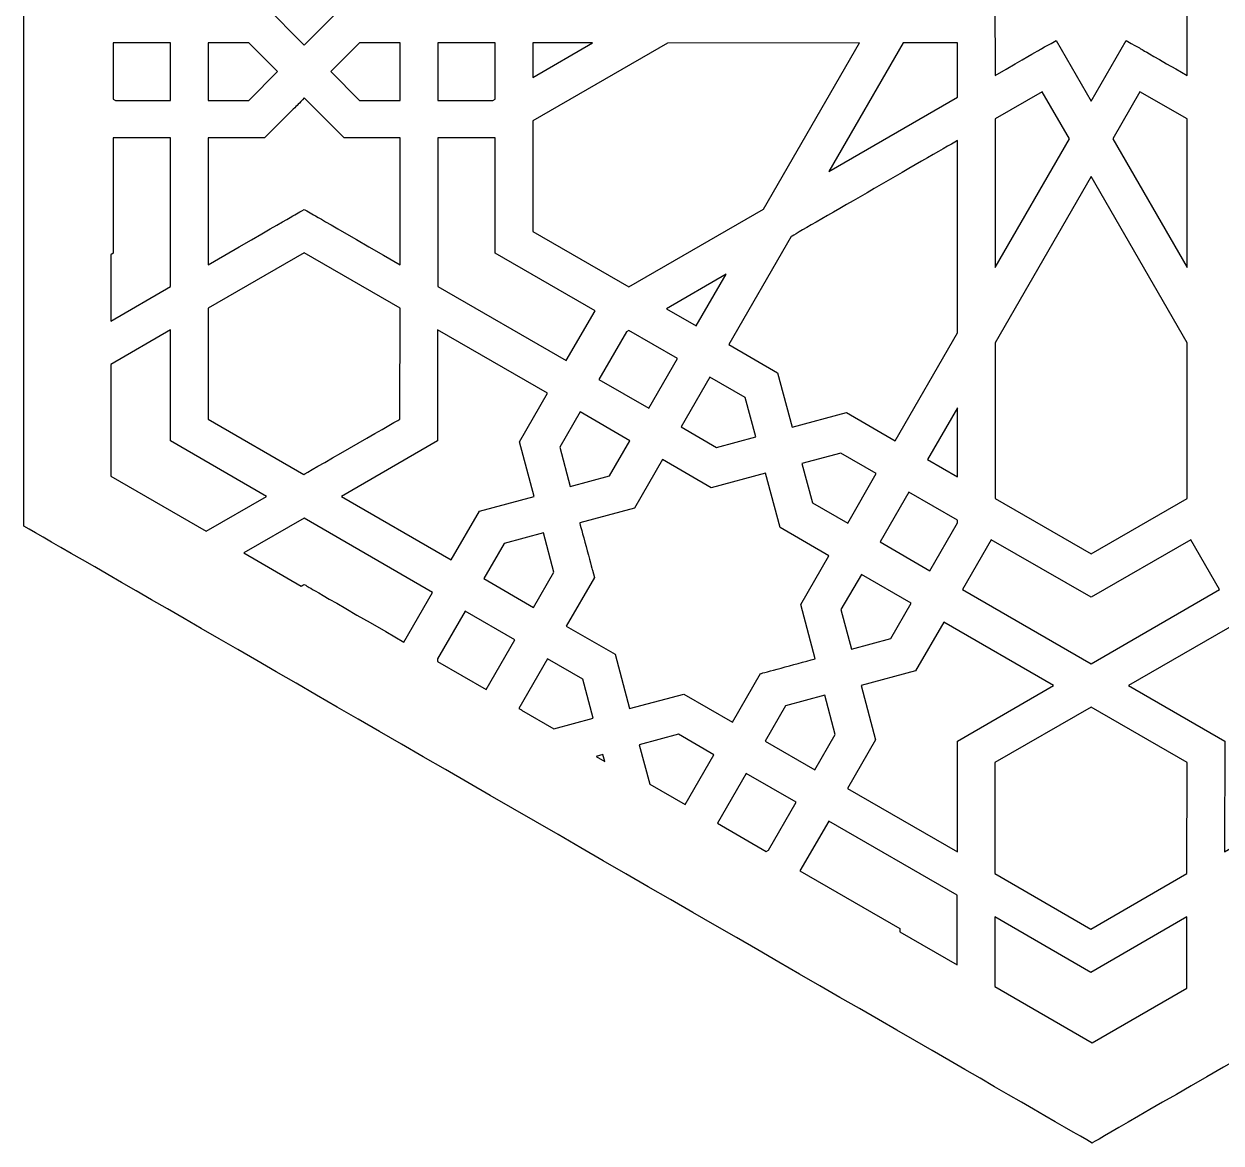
# Model space of a CAD drawing. Header units: millimetres. Extents: x -43.2 to 43.4, y -49.9 to 50.1.
# Drawn here: x -43.22 to 5.31, y -49.92 to -4.57 of the extents above; entities that cross this region are included whole.
import ezdxf

# ---------------------------------------------------------------- set-up
doc = ezdxf.new("R2010")
doc.units = ezdxf.units.MM
doc.header["$MEASUREMENT"] = 0
doc.layers.add('layer 1', color=7, linetype='Continuous')

msp = doc.modelspace()

# ---------------------------------------------------------------- linework, layer by layer
at = {"layer": 'layer 1', "color": 250}
for points, knots in [([(0.0861, 50.0818), (-0.0815, 49.9851), (-42.965, 25.2261), (-43.2153, 25.0818), (-43.2153, 25.0818), (-43.2153, 19.213), (-43.2153, -19.109), (-43.2153, -24.9181), (-43.2153, -24.9181), (-39.124, -27.2803), (-4.0065, -47.5551), (0.0861, -49.9181), (0.0861, -49.9181), (0.1485, -49.8821), (43.3246, -24.9545), (43.3871, -24.9181), (43.3871, -24.9181), (43.3871, -19.8272), (43.3871, 19.9909), (43.3871, 25.0818), (43.3871, 25.0818), (43.3151, 25.1234), (0.3944, 49.9036), (0.0861, 50.0818)], [0, 0, 0, 0, 0.1428571, 0.1428571, 0.1428571, 0.1428571, 0.2857143, 0.2857143, 0.2857143, 0.2857143, 0.4285714, 0.4285714, 0.4285714, 0.4285714, 0.5714286, 0.5714286, 0.5714286, 0.5714286, 0.7142857, 0.7142857, 0.7142857, 0.7142857, 1, 1, 1, 1]), ([(3.9387, -3.8082), (3.931, -4.777), (3.9327, -4.197), (3.9327, -6.6551), (3.9327, -6.6551), (1.2358, -5.1079), (2.7195, -5.9471), (1.4633, -5.2405), (1.4633, -5.2405), (1.4633, -5.2405), (0.043, -7.6983), (0.043, -7.6983), (0.043, -7.6983), (0.043, -7.6983), (-1.3776, -5.2405), (-1.3776, -5.2405), (-1.3776, -5.2405), (-2.6148, -5.9365), (-1.2037, -5.1389), (-3.8471, -6.6551), (-3.8471, -6.6551), (-3.8471, -5.3601), (-3.8531, -5.3664), (-3.8531, -3.8082), (-3.8531, -3.8082), (-3.8531, -3.8082), (-6.694, -3.8082), (-6.694, -3.8082), (-6.694, -3.8082), (-6.694, -3.8082), (-5.2793, -1.3444), (-5.2793, -1.3444), (-5.2793, -1.3444), (-6.6418, -0.5521), (-7.7371, 0.0819), (-7.7371, 0.0819), (-7.7371, 0.0819), (-7.7371, 0.0819), (-5.2793, 1.5141), (-5.2793, 1.5141), (-5.2793, 1.5141), (-5.2793, 1.5141), (-6.694, 3.9716), (-6.694, 3.9716), (-6.694, 3.9716), (-6.694, 3.9716), (-3.8531, 3.9776), (-3.8531, 3.9776), (-3.8531, 3.9776), (-3.8531, 5.776), (-3.8471, 4.5388), (-3.8471, 6.8245), (-3.8471, 6.8245), (-1.8856, 5.685), (-1.9671, 5.7355), (-1.3776, 5.4039), (-1.3776, 5.4039), (-1.3776, 5.4039), (0.043, 7.8617), (0.043, 7.8617), (0.043, 7.8617), (0.043, 7.8617), (1.4633, 5.4039), (1.4633, 5.4039), (1.4633, 5.4039), (1.6852, 5.5287), (3.7811, 6.7275), (3.9327, 6.8245), (3.9327, 6.8245), (3.9327, 4.3198), (3.9313, 4.9276), (3.9387, 3.9776), (3.9387, 3.9776), (3.9387, 3.9776), (6.7797, 3.9716), (6.7797, 3.9716), (6.7797, 3.9716), (6.7797, 3.9716), (5.359, 1.5141), (5.359, 1.5141), (5.359, 1.5141), (6.2403, 0.998), (7.8225, 0.0819), (7.8225, 0.0819), (7.8225, 0.0819), (7.6359, -0.025), (5.9542, -0.9962), (5.359, -1.3444), (5.359, -1.3444), (5.359, -1.3444), (6.7797, -3.8082), (6.7797, -3.8082), (6.7797, -3.8082), (6.7797, -3.8082), (3.9387, -3.8082), (3.9387, -3.8082)], [0, 0, 0, 0, 0.04, 0.04, 0.04, 0.04, 0.08, 0.08, 0.08, 0.08, 0.12, 0.12, 0.12, 0.12, 0.16, 0.16, 0.16, 0.16, 0.2, 0.2, 0.2, 0.2, 0.24, 0.24, 0.24, 0.24, 0.28, 0.28, 0.28, 0.28, 0.32, 0.32, 0.32, 0.32, 0.36, 0.36, 0.36, 0.36, 0.4, 0.4, 0.4, 0.4, 0.44, 0.44, 0.44, 0.44, 0.48, 0.48, 0.48, 0.48, 0.52, 0.52, 0.52, 0.52, 0.56, 0.56, 0.56, 0.56, 0.6, 0.6, 0.6, 0.6, 0.64, 0.64, 0.64, 0.64, 0.68, 0.68, 0.68, 0.68, 0.72, 0.72, 0.72, 0.72, 0.76, 0.76, 0.76, 0.76, 0.8, 0.8, 0.8, 0.8, 0.84, 0.84, 0.84, 0.84, 0.88, 0.88, 0.88, 0.88, 0.92, 0.92, 0.92, 0.92, 1, 1, 1, 1]), ([(-35.7512, 1.6969), (-35.7512, 1.6969), (-35.7512, 3.9776), (-35.7512, 3.9776), (-35.7512, 3.9776), (-35.7512, 3.9776), (-33.47, 3.9776), (-33.47, 3.9776), (-33.47, 3.9776), (-31.9139, 5.5256), (-32.5341, 4.9079), (-31.855, 5.5866), (-31.855, 5.5866), (-31.855, 5.5866), (-30.2402, 3.9776), (-30.2402, 3.9776), (-30.2402, 3.9776), (-30.2402, 3.9776), (-27.9593, 3.9776), (-27.9593, 3.9776), (-27.9593, 3.9776), (-27.9593, 3.9776), (-27.9593, 1.6969), (-27.9593, 1.6969), (-27.9593, 1.6969), (-27.9593, 1.6969), (-26.3502, 0.0819), (-26.3502, 0.0819), (-26.3502, 0.0819), (-26.3502, 0.0819), (-27.9593, -1.5275), (-27.9593, -1.5275), (-27.9593, -1.5275), (-27.9593, -1.5275), (-27.9593, -3.8082), (-27.9593, -3.8082), (-27.9593, -3.8082), (-27.9593, -3.8082), (-30.2402, -3.8082), (-30.2402, -3.8082), (-30.2402, -3.8082), (-30.2402, -3.8082), (-31.855, -5.4232), (-31.855, -5.4232), (-31.855, -5.4232), (-31.855, -5.4232), (-33.47, -3.8082), (-33.47, -3.8082), (-33.47, -3.8082), (-33.47, -3.8082), (-35.7512, -3.8082), (-35.7512, -3.8082), (-35.7512, -3.8082), (-35.7512, -3.8082), (-35.7512, -1.5275), (-35.7512, -1.5275), (-35.7512, -1.5275), (-35.7512, -1.5275), (-37.36, 0.0819), (-37.36, 0.0819), (-37.36, 0.0819), (-37.36, 0.0819), (-35.7512, 1.6969), (-35.7512, 1.6969)], [0, 0, 0, 0, 0.0588235, 0.0588235, 0.0588235, 0.0588235, 0.1176471, 0.1176471, 0.1176471, 0.1176471, 0.1764706, 0.1764706, 0.1764706, 0.1764706, 0.2352941, 0.2352941, 0.2352941, 0.2352941, 0.2941176, 0.2941176, 0.2941176, 0.2941176, 0.3529412, 0.3529412, 0.3529412, 0.3529412, 0.4117647, 0.4117647, 0.4117647, 0.4117647, 0.4705882, 0.4705882, 0.4705882, 0.4705882, 0.5294118, 0.5294118, 0.5294118, 0.5294118, 0.5882353, 0.5882353, 0.5882353, 0.5882353, 0.6470588, 0.6470588, 0.6470588, 0.6470588, 0.7058824, 0.7058824, 0.7058824, 0.7058824, 0.7647059, 0.7647059, 0.7647059, 0.7647059, 0.8235294, 0.8235294, 0.8235294, 0.8235294, 0.8823529, 0.8823529, 0.8823529, 0.8823529, 1, 1, 1, 1]), ([(-39.5998, -5.3347), (-39.5998, -5.3347), (-37.2714, -5.3347), (-37.2714, -5.3347), (-37.2714, -5.3347), (-37.2714, -5.3347), (-37.2714, -7.6687), (-37.2714, -7.6687), (-37.2714, -7.6687), (-37.2714, -7.6687), (-39.5053, -7.6687), (-39.5053, -7.6687), (-39.5053, -7.6687), (-39.5053, -7.6687), (-39.5998, -7.6098), (-39.5998, -7.6098), (-39.5998, -7.6098), (-39.5998, -7.6098), (-39.5998, -5.3347), (-39.5998, -5.3347)], [0, 0, 0, 0, 0.1666667, 0.1666667, 0.1666667, 0.1666667, 0.3333333, 0.3333333, 0.3333333, 0.3333333, 0.5, 0.5, 0.5, 0.5, 0.6666667, 0.6666667, 0.6666667, 0.6666667, 1, 1, 1, 1]), ([(-35.7512, -7.6687), (-35.7512, -7.6687), (-35.7512, -5.3347), (-35.7512, -5.3347), (-35.7512, -5.3347), (-35.7512, -5.3347), (-34.1005, -5.3347), (-34.1005, -5.3347), (-34.1005, -5.3347), (-34.1005, -5.3347), (-32.9335, -6.5017), (-32.9335, -6.5017), (-32.9335, -6.5017), (-32.9335, -6.5017), (-34.1005, -7.6687), (-34.1005, -7.6687), (-34.1005, -7.6687), (-34.1005, -7.6687), (-35.7512, -7.6687), (-35.7512, -7.6687)], [0, 0, 0, 0, 0.1666667, 0.1666667, 0.1666667, 0.1666667, 0.3333333, 0.3333333, 0.3333333, 0.3333333, 0.5, 0.5, 0.5, 0.5, 0.6666667, 0.6666667, 0.6666667, 0.6666667, 1, 1, 1, 1]), ([(-29.6094, -7.6687), (-29.6094, -7.6687), (-30.7762, -6.5017), (-30.7762, -6.5017), (-30.7762, -6.5017), (-30.7762, -6.5017), (-29.6094, -5.3347), (-29.6094, -5.3347), (-29.6094, -5.3347), (-29.6094, -5.3347), (-27.9593, -5.3347), (-27.9593, -5.3347), (-27.9593, -5.3347), (-27.9593, -5.3347), (-27.9593, -7.6687), (-27.9593, -7.6687), (-27.9593, -7.6687), (-27.9593, -7.6687), (-29.6094, -7.6687), (-29.6094, -7.6687)], [0, 0, 0, 0, 0.1666667, 0.1666667, 0.1666667, 0.1666667, 0.3333333, 0.3333333, 0.3333333, 0.3333333, 0.5, 0.5, 0.5, 0.5, 0.6666667, 0.6666667, 0.6666667, 0.6666667, 1, 1, 1, 1]), ([(-24.1104, -5.3347), (-24.1104, -5.3347), (-24.1104, -7.6098), (-24.1104, -7.6098), (-24.1104, -7.6098), (-24.1104, -7.6098), (-24.2046, -7.6687), (-24.2046, -7.6687), (-24.2046, -7.6687), (-24.2046, -7.6687), (-26.4385, -7.6687), (-26.4385, -7.6687), (-26.4385, -7.6687), (-26.4385, -7.6687), (-26.4385, -5.3347), (-26.4385, -5.3347), (-26.4385, -5.3347), (-26.4385, -5.3347), (-24.1104, -5.3347), (-24.1104, -5.3347)], [0, 0, 0, 0, 0.1666667, 0.1666667, 0.1666667, 0.1666667, 0.3333333, 0.3333333, 0.3333333, 0.3333333, 0.5, 0.5, 0.5, 0.5, 0.6666667, 0.6666667, 0.6666667, 0.6666667, 1, 1, 1, 1]), ([(-22.5837, -8.4882), (-22.5837, -8.4882), (-17.1263, -5.3407), (-17.1263, -5.3407), (-17.1263, -5.3407), (-17.1263, -5.3407), (-9.3404, -5.3347), (-9.3404, -5.3347), (-9.3404, -5.3347), (-9.3404, -5.3347), (-13.2304, -12.0713), (-13.2304, -12.0713), (-13.2304, -12.0713), (-13.2304, -12.0713), (-18.6936, -15.2248), (-18.6936, -15.2248), (-18.6936, -15.2248), (-18.6936, -15.2248), (-22.5837, -12.979), (-22.5837, -12.979), (-22.5837, -12.979), (-22.5837, -12.979), (-22.5837, -8.4882), (-22.5837, -8.4882)], [0, 0, 0, 0, 0.1428571, 0.1428571, 0.1428571, 0.1428571, 0.2857143, 0.2857143, 0.2857143, 0.2857143, 0.4285714, 0.4285714, 0.4285714, 0.4285714, 0.5714286, 0.5714286, 0.5714286, 0.5714286, 0.7142857, 0.7142857, 0.7142857, 0.7142857, 1, 1, 1, 1]), ([(-20.1672, -5.3347), (-20.1672, -5.3347), (-22.5837, -6.7317), (-22.5837, -6.7317), (-22.5837, -6.7317), (-22.5837, -6.7317), (-22.5837, -5.3347), (-22.5837, -5.3347), (-22.5837, -5.3347), (-22.5837, -5.3347), (-20.1672, -5.3347), (-20.1672, -5.3347)], [0, 0, 0, 0, 0.25, 0.25, 0.25, 0.25, 0.5, 0.5, 0.5, 0.5, 1, 1, 1, 1]), ([(-7.578, -5.3287), (-7.578, -5.3287), (-5.3739, -5.3287), (-5.3739, -5.3287), (-5.3739, -5.3287), (-5.3739, -5.3287), (-5.3739, -7.5392), (-5.3739, -7.5392), (-5.3739, -7.5392), (-5.3739, -7.5392), (-10.5896, -10.5509), (-10.5896, -10.5509), (-10.5896, -10.5509), (-10.5896, -10.5509), (-7.578, -5.3287), (-7.578, -5.3287)], [0, 0, 0, 0, 0.2, 0.2, 0.2, 0.2, 0.4, 0.4, 0.4, 0.4, 0.6, 0.6, 0.6, 0.6, 1, 1, 1, 1]), ([(-33.47, -9.1895), (-32.0394, -7.7664), (-32.3142, -8.0444), (-31.8491, -7.5685), (-31.8491, -7.5685), (-31.8491, -7.5685), (-30.2402, -9.1895), (-30.2402, -9.1895), (-30.2402, -9.1895), (-30.2402, -9.1895), (-27.9593, -9.1895), (-27.9593, -9.1895), (-27.9593, -9.1895), (-27.9593, -9.1895), (-27.9593, -14.3288), (-27.9593, -14.3288), (-27.9593, -14.3288), (-31.8962, -12.0579), (-31.2598, -12.4255), (-31.8491, -12.0833), (-31.8491, -12.0833), (-32.4463, -12.4209), (-31.8451, -12.0759), (-35.7512, -14.3288), (-35.7512, -14.3288), (-35.7512, -14.3288), (-35.7512, -9.1895), (-35.7512, -9.1895), (-35.7512, -9.1895), (-35.7512, -9.1895), (-33.47, -9.1895), (-33.47, -9.1895)], [0, 0, 0, 0, 0.1111111, 0.1111111, 0.1111111, 0.1111111, 0.2222222, 0.2222222, 0.2222222, 0.2222222, 0.3333333, 0.3333333, 0.3333333, 0.3333333, 0.4444444, 0.4444444, 0.4444444, 0.4444444, 0.5555556, 0.5555556, 0.5555556, 0.5555556, 0.6666667, 0.6666667, 0.6666667, 0.6666667, 0.7777778, 0.7777778, 0.7777778, 0.7777778, 1, 1, 1, 1]), ([(-3.8471, -14.441), (-3.8471, -14.441), (-3.8471, -8.4113), (-3.8471, -8.4113), (-3.8471, -8.4113), (-3.8471, -8.4113), (-1.9375, -7.3152), (-1.9375, -7.3152), (-1.9375, -7.3152), (-1.9375, -7.3152), (-0.835, -9.2248), (-0.835, -9.2248), (-0.835, -9.2248), (-0.835, -9.2248), (-3.8471, -14.441), (-3.8471, -14.441)], [0, 0, 0, 0, 0.2, 0.2, 0.2, 0.2, 0.4, 0.4, 0.4, 0.4, 0.6, 0.6, 0.6, 0.6, 1, 1, 1, 1]), ([(0.9211, -9.2248), (0.9211, -9.2248), (2.0235, -7.3152), (2.0235, -7.3152), (2.0235, -7.3152), (2.0235, -7.3152), (3.9327, -8.4173), (3.9327, -8.4173), (3.9327, -8.4173), (3.9327, -8.4173), (3.9327, -14.441), (3.9327, -14.441), (3.9327, -14.441), (3.9327, -14.441), (0.9211, -9.2248), (0.9211, -9.2248)], [0, 0, 0, 0, 0.2, 0.2, 0.2, 0.2, 0.4, 0.4, 0.4, 0.4, 0.6, 0.6, 0.6, 0.6, 1, 1, 1, 1]), ([(-39.5998, -13.8635), (-39.5998, -13.8635), (-39.5998, -9.1895), (-39.5998, -9.1895), (-39.5998, -9.1895), (-39.5998, -9.1895), (-37.2714, -9.1895), (-37.2714, -9.1895), (-37.2714, -9.1895), (-37.2714, -9.1895), (-37.2714, -15.2072), (-37.2714, -15.2072), (-37.2714, -15.2072), (-37.2714, -15.2072), (-39.6988, -16.6074), (-39.6988, -16.6074), (-39.6988, -16.6074), (-39.6988, -16.6074), (-39.6988, -13.9206), (-39.6988, -13.9206), (-39.6988, -13.9206), (-39.6988, -13.9206), (-39.5998, -13.8635), (-39.5998, -13.8635)], [0, 0, 0, 0, 0.1428571, 0.1428571, 0.1428571, 0.1428571, 0.2857143, 0.2857143, 0.2857143, 0.2857143, 0.4285714, 0.4285714, 0.4285714, 0.4285714, 0.5714286, 0.5714286, 0.5714286, 0.5714286, 0.7142857, 0.7142857, 0.7142857, 0.7142857, 1, 1, 1, 1]), ([(-24.1104, -9.1895), (-24.1104, -9.1895), (-24.1104, -13.8635), (-24.1104, -13.8635), (-24.1104, -13.8635), (-24.1104, -13.8635), (-20.0615, -16.1975), (-20.0615, -16.1975), (-20.0615, -16.1975), (-20.0615, -16.1975), (-21.2283, -18.2132), (-21.2283, -18.2132), (-21.2283, -18.2132), (-21.2283, -18.2132), (-26.4385, -15.2072), (-26.4385, -15.2072), (-26.4385, -15.2072), (-26.4385, -15.2072), (-26.4385, -9.1895), (-26.4385, -9.1895), (-26.4385, -9.1895), (-26.4385, -9.1895), (-24.1104, -9.1895), (-24.1104, -9.1895)], [0, 0, 0, 0, 0.1428571, 0.1428571, 0.1428571, 0.1428571, 0.2857143, 0.2857143, 0.2857143, 0.2857143, 0.4285714, 0.4285714, 0.4285714, 0.4285714, 0.5714286, 0.5714286, 0.5714286, 0.5714286, 0.7142857, 0.7142857, 0.7142857, 0.7142857, 1, 1, 1, 1]), ([(-7.9022, -21.4605), (-7.9022, -21.4605), (-9.8766, -20.3172), (-9.8766, -20.3172), (-9.8766, -20.3172), (-9.8766, -20.3172), (-12.0748, -20.9066), (-12.0748, -20.9066), (-12.0748, -20.9066), (-12.0748, -20.9066), (-12.6704, -18.7081), (-12.6704, -18.7081), (-12.6704, -18.7081), (-12.6704, -18.7081), (-14.645, -17.5647), (-14.645, -17.5647), (-14.645, -17.5647), (-14.645, -17.5647), (-12.1163, -13.1854), (-12.1163, -13.1854), (-12.1163, -13.1854), (-11.8499, -13.0337), (-6.4114, -9.8929), (-5.3739, -9.2953), (-5.3739, -9.2953), (-5.3739, -14.8947), (-5.3739, -16.5686), (-5.3675, -17.0812), (-5.3675, -17.0812), (-5.3675, -17.0812), (-7.9022, -21.4605), (-7.9022, -21.4605)], [0, 0, 0, 0, 0.1111111, 0.1111111, 0.1111111, 0.1111111, 0.2222222, 0.2222222, 0.2222222, 0.2222222, 0.3333333, 0.3333333, 0.3333333, 0.3333333, 0.4444444, 0.4444444, 0.4444444, 0.4444444, 0.5555556, 0.5555556, 0.5555556, 0.5555556, 0.6666667, 0.6666667, 0.6666667, 0.6666667, 0.7777778, 0.7777778, 0.7777778, 0.7777778, 1, 1, 1, 1]), ([(0.043, -10.7512), (0.043, -10.7512), (3.9327, -17.4879), (3.9327, -17.4879), (3.9327, -17.4879), (3.9327, -17.4879), (3.9327, -23.8005), (3.9327, -23.8005), (3.9327, -23.8005), (3.9327, -23.8005), (0.043, -26.0459), (0.043, -26.0459), (0.043, -26.0459), (0.043, -26.0459), (-3.8471, -23.8005), (-3.8471, -23.8005), (-3.8471, -23.8005), (-3.8471, -23.8005), (-3.8471, -17.4879), (-3.8471, -17.4879), (-3.8471, -17.4879), (-3.8471, -17.4879), (0.043, -10.7512), (0.043, -10.7512)], [0, 0, 0, 0, 0.1428571, 0.1428571, 0.1428571, 0.1428571, 0.2857143, 0.2857143, 0.2857143, 0.2857143, 0.4285714, 0.4285714, 0.4285714, 0.4285714, 0.5714286, 0.5714286, 0.5714286, 0.5714286, 0.7142857, 0.7142857, 0.7142857, 0.7142857, 1, 1, 1, 1]), ([(-35.7512, -20.5825), (-35.7512, -20.5825), (-35.7449, -16.0853), (-35.7449, -16.0853), (-35.7449, -16.0853), (-35.7449, -16.0853), (-31.855, -13.8398), (-31.855, -13.8398), (-31.855, -13.8398), (-31.855, -13.8398), (-27.9651, -16.0853), (-27.9651, -16.0853), (-27.9651, -16.0853), (-27.9651, -16.0853), (-27.971, -20.5825), (-27.971, -20.5825), (-27.971, -20.5825), (-28.2377, -20.7366), (-31.8668, -22.822), (-31.8668, -22.822), (-31.8668, -22.822), (-31.8668, -22.822), (-35.7512, -20.5825), (-35.7512, -20.5825)], [0, 0, 0, 0, 0.1428571, 0.1428571, 0.1428571, 0.1428571, 0.2857143, 0.2857143, 0.2857143, 0.2857143, 0.4285714, 0.4285714, 0.4285714, 0.4285714, 0.5714286, 0.5714286, 0.5714286, 0.5714286, 0.7142857, 0.7142857, 0.7142857, 0.7142857, 1, 1, 1, 1]), ([(-17.1734, -16.1089), (-17.1734, -16.1089), (-14.7507, -14.7119), (-14.7507, -14.7119), (-14.7507, -14.7119), (-14.7507, -14.7119), (-15.9649, -16.8042), (-15.9649, -16.8042), (-15.9649, -16.8042), (-15.9649, -16.8042), (-17.1734, -16.1089), (-17.1734, -16.1089)], [0, 0, 0, 0, 0.25, 0.25, 0.25, 0.25, 0.5, 0.5, 0.5, 0.5, 1, 1, 1, 1]), ([(-39.6988, -18.3653), (-39.6988, -18.3653), (-37.2714, -16.9636), (-37.2714, -16.9636), (-37.2714, -16.9636), (-37.2714, -16.9636), (-37.2776, -21.4605), (-37.2776, -21.4605), (-37.2776, -21.4605), (-37.2776, -21.4605), (-33.3816, -23.7119), (-33.3816, -23.7119), (-33.3816, -23.7119), (-33.3816, -23.7119), (-35.8263, -25.1238), (-35.8263, -25.1238), (-35.8263, -25.1238), (-35.8263, -25.1238), (-39.6988, -22.8878), (-39.6988, -22.8878), (-39.6988, -22.8878), (-39.6988, -22.8878), (-39.6988, -18.3653), (-39.6988, -18.3653)], [0, 0, 0, 0, 0.1428571, 0.1428571, 0.1428571, 0.1428571, 0.2857143, 0.2857143, 0.2857143, 0.2857143, 0.4285714, 0.4285714, 0.4285714, 0.4285714, 0.5714286, 0.5714286, 0.5714286, 0.5714286, 0.7142857, 0.7142857, 0.7142857, 0.7142857, 1, 1, 1, 1]), ([(-26.4446, -21.4605), (-26.4446, -21.4605), (-26.4446, -16.9636), (-26.4446, -16.9636), (-26.4446, -16.9636), (-26.4446, -16.9636), (-21.9887, -19.5333), (-21.9887, -19.5333), (-21.9887, -19.5333), (-21.9887, -19.5333), (-23.1261, -21.5079), (-23.1261, -21.5079), (-23.1261, -21.5079), (-23.1261, -21.5079), (-22.5366, -23.7119), (-22.5366, -23.7119), (-22.5366, -23.7119), (-22.5366, -23.7119), (-24.7529, -24.3075), (-24.7529, -24.3075), (-24.7529, -24.3075), (-24.7529, -24.3075), (-25.8902, -26.2819), (-25.8902, -26.2819), (-25.8902, -26.2819), (-25.8902, -26.2819), (-30.3459, -23.7119), (-30.3459, -23.7119), (-30.3459, -23.7119), (-30.3459, -23.7119), (-26.4446, -21.4605), (-26.4446, -21.4605)], [0, 0, 0, 0, 0.1111111, 0.1111111, 0.1111111, 0.1111111, 0.2222222, 0.2222222, 0.2222222, 0.2222222, 0.3333333, 0.3333333, 0.3333333, 0.3333333, 0.4444444, 0.4444444, 0.4444444, 0.4444444, 0.5555556, 0.5555556, 0.5555556, 0.5555556, 0.6666667, 0.6666667, 0.6666667, 0.6666667, 0.7777778, 0.7777778, 0.7777778, 0.7777778, 1, 1, 1, 1]), ([(-19.9078, -18.9734), (-19.9078, -18.9734), (-18.7943, -17.0403), (-18.7943, -17.0403), (-18.7943, -17.0403), (-18.7943, -17.0403), (-18.6936, -16.9869), (-18.6936, -16.9869), (-18.6936, -16.9869), (-18.6936, -16.9869), (-16.7253, -18.1247), (-16.7253, -18.1247), (-16.7253, -18.1247), (-16.7253, -18.1247), (-17.8864, -20.1404), (-17.8864, -20.1404), (-17.8864, -20.1404), (-17.8864, -20.1404), (-19.9078, -18.9734), (-19.9078, -18.9734)], [0, 0, 0, 0, 0.1666667, 0.1666667, 0.1666667, 0.1666667, 0.3333333, 0.3333333, 0.3333333, 0.3333333, 0.5, 0.5, 0.5, 0.5, 0.6666667, 0.6666667, 0.6666667, 0.6666667, 1, 1, 1, 1]), ([(-15.4051, -18.8849), (-15.4051, -18.8849), (-13.9729, -19.7101), (-13.9729, -19.7101), (-13.9729, -19.7101), (-13.9729, -19.7101), (-13.5485, -21.3014), (-13.5485, -21.3014), (-13.5485, -21.3014), (-13.5485, -21.3014), (-15.14, -21.7259), (-15.14, -21.7259), (-15.14, -21.7259), (-15.14, -21.7259), (-16.5722, -20.9007), (-16.5722, -20.9007), (-16.5722, -20.9007), (-16.5722, -20.9007), (-15.4051, -18.8849), (-15.4051, -18.8849)], [0, 0, 0, 0, 0.1666667, 0.1666667, 0.1666667, 0.1666667, 0.3333333, 0.3333333, 0.3333333, 0.3333333, 0.5, 0.5, 0.5, 0.5, 0.6666667, 0.6666667, 0.6666667, 0.6666667, 1, 1, 1, 1]), ([(-20.6682, -20.2935), (-20.6682, -20.2935), (-18.6524, -21.4605), (-18.6524, -21.4605), (-18.6524, -21.4605), (-18.6524, -21.4605), (-19.4776, -22.8869), (-19.4776, -22.8869), (-19.4776, -22.8869), (-19.4776, -22.8869), (-21.0691, -23.3172), (-21.0691, -23.3172), (-21.0691, -23.3172), (-21.0691, -23.3172), (-21.4934, -21.7198), (-21.4934, -21.7198), (-21.4934, -21.7198), (-21.4934, -21.7198), (-20.6682, -20.2935), (-20.6682, -20.2935)], [0, 0, 0, 0, 0.1666667, 0.1666667, 0.1666667, 0.1666667, 0.3333333, 0.3333333, 0.3333333, 0.3333333, 0.5, 0.5, 0.5, 0.5, 0.6666667, 0.6666667, 0.6666667, 0.6666667, 1, 1, 1, 1]), ([(-6.5818, -22.2207), (-6.5818, -22.2207), (-5.3739, -20.1228), (-5.3739, -20.1228), (-5.3739, -20.1228), (-5.3739, -20.1228), (-5.3739, -22.9222), (-5.3739, -22.9222), (-5.3739, -22.9222), (-5.3739, -22.9222), (-6.5818, -22.2207), (-6.5818, -22.2207)], [0, 0, 0, 0, 0.25, 0.25, 0.25, 0.25, 0.5, 0.5, 0.5, 0.5, 1, 1, 1, 1]), ([(-21.2342, -28.9694), (-21.2342, -28.9694), (-20.0906, -26.9949), (-20.0906, -26.9949), (-20.0906, -26.9949), (-20.0906, -26.9949), (-20.1733, -26.7003), (-20.1733, -26.7003), (-20.1733, -26.7003), (-20.1733, -26.7003), (-20.6859, -24.7922), (-20.6862, -24.7907), (-20.6862, -24.7907), (-20.6862, -24.7907), (-18.47, -24.1953), (-18.47, -24.1953), (-18.47, -24.1953), (-18.47, -24.1953), (-17.3326, -22.2207), (-17.3326, -22.2207), (-17.3326, -22.2207), (-17.3326, -22.2207), (-15.358, -23.3641), (-15.358, -23.3641), (-15.358, -23.3641), (-15.358, -23.3641), (-13.1535, -22.775), (-13.1535, -22.775), (-13.1535, -22.775), (-13.1535, -22.775), (-12.5641, -24.9735), (-12.5641, -24.9735), (-12.5641, -24.9735), (-12.5641, -24.9735), (-10.5896, -26.1168), (-10.5896, -26.1168), (-10.5896, -26.1168), (-10.5896, -26.1168), (-11.7273, -28.0913), (-11.7273, -28.0913), (-11.7273, -28.0913), (-11.7273, -28.0913), (-11.1379, -30.2955), (-11.1379, -30.2955), (-11.1379, -30.2955), (-12.0027, -30.5322), (-13.224, -30.8592), (-13.3543, -30.8966), (-13.3543, -30.8966), (-13.3543, -30.8966), (-14.4857, -32.8655), (-14.4857, -32.8655), (-14.4857, -32.8655), (-14.4857, -32.8655), (-16.4661, -31.7217), (-16.4661, -31.7217), (-16.4661, -31.7217), (-16.4661, -31.7217), (-18.6644, -32.3113), (-18.6644, -32.3113), (-18.6644, -32.3113), (-18.6644, -32.3113), (-19.2537, -30.1128), (-19.2537, -30.1128), (-19.2537, -30.1128), (-19.2537, -30.1128), (-21.2342, -28.9694), (-21.2342, -28.9694)], [0, 0, 0, 0, 0.0555556, 0.0555556, 0.0555556, 0.0555556, 0.1111111, 0.1111111, 0.1111111, 0.1111111, 0.1666667, 0.1666667, 0.1666667, 0.1666667, 0.2222222, 0.2222222, 0.2222222, 0.2222222, 0.2777778, 0.2777778, 0.2777778, 0.2777778, 0.3333333, 0.3333333, 0.3333333, 0.3333333, 0.3888889, 0.3888889, 0.3888889, 0.3888889, 0.4444444, 0.4444444, 0.4444444, 0.4444444, 0.5, 0.5, 0.5, 0.5, 0.5555556, 0.5555556, 0.5555556, 0.5555556, 0.6111111, 0.6111111, 0.6111111, 0.6111111, 0.6666667, 0.6666667, 0.6666667, 0.6666667, 0.7222222, 0.7222222, 0.7222222, 0.7222222, 0.7777778, 0.7777778, 0.7777778, 0.7777778, 0.8333333, 0.8333333, 0.8333333, 0.8333333, 0.8888889, 0.8888889, 0.8888889, 0.8888889, 1, 1, 1, 1]), ([(-11.2558, -23.9712), (-11.2558, -23.9712), (-11.6801, -22.3799), (-11.6801, -22.3799), (-11.6801, -22.3799), (-11.6801, -22.3799), (-10.0946, -21.9559), (-10.0946, -21.9559), (-10.0946, -21.9559), (-10.0946, -21.9559), (-8.6627, -22.781), (-8.6627, -22.781), (-8.6627, -22.781), (-8.6627, -22.781), (-9.8235, -24.7964), (-9.8235, -24.7964), (-9.8235, -24.7964), (-9.8235, -24.7964), (-11.2558, -23.9712), (-11.2558, -23.9712)], [0, 0, 0, 0, 0.1666667, 0.1666667, 0.1666667, 0.1666667, 0.3333333, 0.3333333, 0.3333333, 0.3333333, 0.5, 0.5, 0.5, 0.5, 0.6666667, 0.6666667, 0.6666667, 0.6666667, 1, 1, 1, 1]), ([(-5.3739, -24.6786), (-5.3739, -24.6786), (-5.3739, -24.7907), (-5.3739, -24.7907), (-5.3739, -24.7907), (-5.3739, -24.7907), (-6.4873, -26.724), (-6.4873, -26.724), (-6.4873, -26.724), (-6.4873, -26.724), (-8.5093, -25.5569), (-8.5093, -25.5569), (-8.5093, -25.5569), (-8.5093, -25.5569), (-7.342, -23.5412), (-7.342, -23.5412), (-7.342, -23.5412), (-7.342, -23.5412), (-5.3739, -24.6786), (-5.3739, -24.6786)], [0, 0, 0, 0, 0.1666667, 0.1666667, 0.1666667, 0.1666667, 0.3333333, 0.3333333, 0.3333333, 0.3333333, 0.5, 0.5, 0.5, 0.5, 0.6666667, 0.6666667, 0.6666667, 0.6666667, 1, 1, 1, 1]), ([(-34.3024, -26.0033), (-34.3024, -26.0033), (-31.855, -24.5904), (-31.855, -24.5904), (-31.855, -24.5904), (-31.855, -24.5904), (-26.6506, -27.6021), (-26.6506, -27.6021), (-26.6506, -27.6021), (-26.6506, -27.6021), (-27.8178, -29.6178), (-27.8178, -29.6178), (-27.8178, -29.6178), (-32.0223, -27.1883), (-31.462, -27.5156), (-31.855, -27.2778), (-31.855, -27.2778), (-31.855, -27.2778), (-31.8796, -27.2919), (-31.9755, -27.347), (-31.9755, -27.347), (-31.9755, -27.347), (-34.3024, -26.0033), (-34.3024, -26.0033)], [0, 0, 0, 0, 0.1428571, 0.1428571, 0.1428571, 0.1428571, 0.2857143, 0.2857143, 0.2857143, 0.2857143, 0.4285714, 0.4285714, 0.4285714, 0.4285714, 0.5714286, 0.5714286, 0.5714286, 0.5714286, 0.7142857, 0.7142857, 0.7142857, 0.7142857, 1, 1, 1, 1]), ([(-21.7293, -26.7826), (-21.7293, -26.7826), (-22.5545, -28.2091), (-22.5545, -28.2091), (-22.5545, -28.2091), (-22.5545, -28.2091), (-24.5702, -27.0422), (-24.5702, -27.0422), (-24.5702, -27.0422), (-24.5702, -27.0422), (-23.745, -25.6159), (-23.745, -25.6159), (-23.745, -25.6159), (-23.745, -25.6159), (-22.1535, -25.1856), (-22.1535, -25.1856), (-22.1535, -25.1856), (-22.1535, -25.1856), (-21.7293, -26.7826), (-21.7293, -26.7826)], [0, 0, 0, 0, 0.1666667, 0.1666667, 0.1666667, 0.1666667, 0.3333333, 0.3333333, 0.3333333, 0.3333333, 0.5, 0.5, 0.5, 0.5, 0.6666667, 0.6666667, 0.6666667, 0.6666667, 1, 1, 1, 1]), ([(0.043, -27.8025), (0.043, -27.8025), (4.0862, -25.4685), (4.0862, -25.4685), (4.0862, -25.4685), (4.0862, -25.4685), (5.2532, -27.4841), (5.2532, -27.4841), (5.2532, -27.4841), (5.2532, -27.4841), (0.043, -30.4958), (0.043, -30.4958), (0.043, -30.4958), (0.043, -30.4958), (-5.1675, -27.4841), (-5.1675, -27.4841), (-5.1675, -27.4841), (-5.1675, -27.4841), (-4.0062, -25.4685), (-4.0062, -25.4685), (-4.0062, -25.4685), (-4.0062, -25.4685), (0.043, -27.8025), (0.043, -27.8025)], [0, 0, 0, 0, 0.1428571, 0.1428571, 0.1428571, 0.1428571, 0.2857143, 0.2857143, 0.2857143, 0.2857143, 0.4285714, 0.4285714, 0.4285714, 0.4285714, 0.5714286, 0.5714286, 0.5714286, 0.5714286, 0.7142857, 0.7142857, 0.7142857, 0.7142857, 1, 1, 1, 1]), ([(-9.2694, -26.8771), (-9.2694, -26.8771), (-7.2478, -28.044), (-7.2478, -28.044), (-7.2478, -28.044), (-7.2478, -28.044), (-8.0731, -29.4703), (-8.0731, -29.4703), (-8.0731, -29.4703), (-8.0731, -29.4703), (-9.6643, -29.9007), (-9.6643, -29.9007), (-9.6643, -29.9007), (-9.6643, -29.9007), (-10.0946, -28.3034), (-10.0946, -28.3034), (-10.0946, -28.3034), (-10.0946, -28.3034), (-9.2694, -26.8771), (-9.2694, -26.8771)], [0, 0, 0, 0, 0.1666667, 0.1666667, 0.1666667, 0.1666667, 0.3333333, 0.3333333, 0.3333333, 0.3333333, 0.5, 0.5, 0.5, 0.5, 0.6666667, 0.6666667, 0.6666667, 0.6666667, 1, 1, 1, 1]), ([(-26.4502, -30.2955), (-26.4502, -30.2955), (-25.3304, -28.3622), (-25.3304, -28.3622), (-25.3304, -28.3622), (-25.3304, -28.3622), (-23.3148, -29.5293), (-23.3148, -29.5293), (-23.3148, -29.5293), (-23.3148, -29.5293), (-24.4756, -31.5451), (-24.4756, -31.5451), (-24.4756, -31.5451), (-24.4756, -31.5451), (-26.4502, -30.4076), (-26.4502, -30.4076), (-26.4502, -30.4076), (-26.4502, -30.4076), (-26.4502, -30.2955), (-26.4502, -30.2955)], [0, 0, 0, 0, 0.1666667, 0.1666667, 0.1666667, 0.1666667, 0.3333333, 0.3333333, 0.3333333, 0.3333333, 0.5, 0.5, 0.5, 0.5, 0.6666667, 0.6666667, 0.6666667, 0.6666667, 1, 1, 1, 1]), ([(-5.3739, -38.1226), (-5.3739, -38.1226), (-9.8292, -35.553), (-9.8292, -35.553), (-9.8292, -35.553), (-9.8292, -35.553), (-8.692, -33.5784), (-8.692, -33.5784), (-8.692, -33.5784), (-8.692, -33.5784), (-9.2815, -31.3739), (-9.2815, -31.3739), (-9.2815, -31.3739), (-9.2815, -31.3739), (-7.0711, -30.7788), (-7.0711, -30.7788), (-7.0711, -30.7788), (-7.0711, -30.7788), (-5.9277, -28.8043), (-5.9277, -28.8043), (-5.9277, -28.8043), (-5.9277, -28.8043), (-1.4775, -31.3739), (-1.4775, -31.3739), (-1.4775, -31.3739), (-1.4775, -31.3739), (-5.3739, -33.6258), (-5.3739, -33.6258), (-5.3739, -33.6258), (-5.3739, -33.6258), (-5.3739, -38.1226), (-5.3739, -38.1226)], [0, 0, 0, 0, 0.1111111, 0.1111111, 0.1111111, 0.1111111, 0.2222222, 0.2222222, 0.2222222, 0.2222222, 0.3333333, 0.3333333, 0.3333333, 0.3333333, 0.4444444, 0.4444444, 0.4444444, 0.4444444, 0.5555556, 0.5555556, 0.5555556, 0.5555556, 0.6666667, 0.6666667, 0.6666667, 0.6666667, 0.7777778, 0.7777778, 0.7777778, 0.7777778, 1, 1, 1, 1]), ([(1.5575, -31.3739), (1.5575, -31.3739), (6.0134, -28.8043), (6.0134, -28.8043), (6.0134, -28.8043), (6.0134, -28.8043), (7.1511, -30.7788), (7.1511, -30.7788), (7.1511, -30.7788), (7.1511, -30.7788), (9.3493, -31.3683), (9.3493, -31.3683), (9.3493, -31.3683), (9.3493, -31.3683), (8.7598, -33.5784), (8.7598, -33.5784), (8.7598, -33.5784), (8.7598, -33.5784), (9.8975, -35.553), (9.8975, -35.553), (9.8975, -35.553), (9.8975, -35.553), (5.4476, -38.1226), (5.4476, -38.1226), (5.4476, -38.1226), (5.4476, -38.1226), (5.4596, -33.6258), (5.4596, -33.6258), (5.4596, -33.6258), (5.4596, -33.6258), (1.5575, -31.3739), (1.5575, -31.3739)], [0, 0, 0, 0, 0.1111111, 0.1111111, 0.1111111, 0.1111111, 0.2222222, 0.2222222, 0.2222222, 0.2222222, 0.3333333, 0.3333333, 0.3333333, 0.3333333, 0.4444444, 0.4444444, 0.4444444, 0.4444444, 0.5555556, 0.5555556, 0.5555556, 0.5555556, 0.6666667, 0.6666667, 0.6666667, 0.6666667, 0.7777778, 0.7777778, 0.7777778, 0.7777778, 1, 1, 1, 1]), ([(-21.7293, -33.1304), (-21.7293, -33.1304), (-23.0495, -32.3701), (-23.0495, -32.3701), (-23.0495, -32.3701), (-23.0495, -32.3701), (-23.0495, -32.3642), (-23.0495, -32.3642), (-23.0495, -32.3642), (-23.0495, -32.3642), (-23.1555, -32.3052), (-23.1555, -32.3052), (-23.1555, -32.3052), (-23.1555, -32.3052), (-21.9943, -30.2896), (-21.9943, -30.2896), (-21.9943, -30.2896), (-21.9943, -30.2896), (-20.5623, -31.1146), (-20.5623, -31.1146), (-20.5623, -31.1146), (-20.5623, -31.1146), (-20.138, -32.7061), (-20.138, -32.7061), (-20.138, -32.7061), (-20.138, -32.7061), (-21.7293, -33.1304), (-21.7293, -33.1304)], [0, 0, 0, 0, 0.125, 0.125, 0.125, 0.125, 0.25, 0.25, 0.25, 0.25, 0.375, 0.375, 0.375, 0.375, 0.5, 0.5, 0.5, 0.5, 0.625, 0.625, 0.625, 0.625, 0.75, 0.75, 0.75, 0.75, 1, 1, 1, 1]), ([(-13.1713, -33.6258), (-13.1713, -33.6258), (-12.3464, -32.1994), (-12.3464, -32.1994), (-12.3464, -32.1994), (-12.3464, -32.1994), (-10.7487, -31.769), (-10.7487, -31.769), (-10.7487, -31.769), (-10.7487, -31.769), (-10.3244, -33.3604), (-10.3244, -33.3604), (-10.3244, -33.3604), (-10.3244, -33.3604), (-11.1496, -34.7927), (-11.1496, -34.7927), (-11.1496, -34.7927), (-11.1496, -34.7927), (-13.1713, -33.6258), (-13.1713, -33.6258)], [0, 0, 0, 0, 0.1666667, 0.1666667, 0.1666667, 0.1666667, 0.3333333, 0.3333333, 0.3333333, 0.3333333, 0.5, 0.5, 0.5, 0.5, 0.6666667, 0.6666667, 0.6666667, 0.6666667, 1, 1, 1, 1]), ([(-3.8531, -34.5037), (-3.8531, -34.5037), (0.043, -32.2583), (0.043, -32.2583), (0.043, -32.2583), (0.043, -32.2583), (3.9327, -34.5037), (3.9327, -34.5037), (3.9327, -34.5037), (3.9327, -34.5037), (3.9271, -38.995), (3.9271, -38.995), (3.9271, -38.995), (3.9271, -38.995), (0.031, -41.2465), (0.031, -41.2465), (0.031, -41.2465), (0.031, -41.2465), (-3.8531, -39.001), (-3.8531, -39.001), (-3.8531, -39.001), (-3.8531, -39.001), (-3.8531, -34.5037), (-3.8531, -34.5037)], [0, 0, 0, 0, 0.1428571, 0.1428571, 0.1428571, 0.1428571, 0.2857143, 0.2857143, 0.2857143, 0.2857143, 0.4285714, 0.4285714, 0.4285714, 0.4285714, 0.5714286, 0.5714286, 0.5714286, 0.5714286, 0.7142857, 0.7142857, 0.7142857, 0.7142857, 1, 1, 1, 1]), ([(-15.2517, -34.1796), (-15.2517, -34.1796), (-16.413, -36.2013), (-16.413, -36.2013), (-16.413, -36.2013), (-16.413, -36.2013), (-17.8451, -35.3762), (-17.8451, -35.3762), (-17.8451, -35.3762), (-17.8451, -35.3762), (-18.2696, -33.7848), (-18.2696, -33.7848), (-18.2696, -33.7848), (-18.2696, -33.7848), (-16.6782, -33.3544), (-16.6782, -33.3544), (-16.6782, -33.3544), (-16.6782, -33.3544), (-15.2517, -34.1796), (-15.2517, -34.1796)], [0, 0, 0, 0, 0.1666667, 0.1666667, 0.1666667, 0.1666667, 0.3333333, 0.3333333, 0.3333333, 0.3333333, 0.5, 0.5, 0.5, 0.5, 0.6666667, 0.6666667, 0.6666667, 0.6666667, 1, 1, 1, 1]), ([(-20.0213, -34.2486), (-20.0213, -34.2486), (-19.7431, -34.1735), (-19.7431, -34.1735), (-19.7431, -34.1735), (-19.7431, -34.1735), (-19.6685, -34.4523), (-19.6685, -34.4523), (-19.6685, -34.4523), (-19.6685, -34.4523), (-20.0213, -34.2486), (-20.0213, -34.2486)], [0, 0, 0, 0, 0.25, 0.25, 0.25, 0.25, 0.5, 0.5, 0.5, 0.5, 1, 1, 1, 1]), ([(-13.0298, -38.046), (-13.0298, -38.046), (-13.1242, -38.0989), (-13.1242, -38.0989), (-13.1242, -38.0989), (-13.1242, -38.0989), (-15.0988, -36.9616), (-15.0988, -36.9616), (-15.0988, -36.9616), (-15.0988, -36.9616), (-13.9316, -34.9458), (-13.9316, -34.9458), (-13.9316, -34.9458), (-13.9316, -34.9458), (-11.91, -36.1068), (-11.91, -36.1068), (-11.91, -36.1068), (-11.91, -36.1068), (-13.0298, -38.046), (-13.0298, -38.046)], [0, 0, 0, 0, 0.1666667, 0.1666667, 0.1666667, 0.1666667, 0.3333333, 0.3333333, 0.3333333, 0.3333333, 0.5, 0.5, 0.5, 0.5, 0.6666667, 0.6666667, 0.6666667, 0.6666667, 1, 1, 1, 1]), ([(-7.7135, -41.3548), (-7.7135, -41.3548), (-7.7135, -41.2228), (-7.7135, -41.2228), (-7.7135, -41.2228), (-7.7135, -41.2228), (-11.7569, -38.8888), (-11.7569, -38.8888), (-11.7569, -38.8888), (-11.7569, -38.8888), (-10.5896, -36.873), (-10.5896, -36.873), (-10.5896, -36.873), (-10.5896, -36.873), (-5.3795, -39.8791), (-5.3795, -39.8791), (-5.3795, -39.8791), (-5.3795, -39.8791), (-5.3795, -42.7024), (-5.3795, -42.7024), (-5.3795, -42.7024), (-5.3795, -42.7024), (-7.7135, -41.3548), (-7.7135, -41.3548)], [0, 0, 0, 0, 0.1428571, 0.1428571, 0.1428571, 0.1428571, 0.2857143, 0.2857143, 0.2857143, 0.2857143, 0.4285714, 0.4285714, 0.4285714, 0.4285714, 0.5714286, 0.5714286, 0.5714286, 0.5714286, 0.7142857, 0.7142857, 0.7142857, 0.7142857, 1, 1, 1, 1]), ([(0.0861, -45.8575), (0.0861, -45.8575), (-3.8587, -43.58), (-3.8587, -43.58), (-3.8587, -43.58), (-3.8587, -43.58), (-3.8587, -40.7571), (-3.8587, -40.7571), (-3.8587, -40.7571), (-3.8587, -40.7571), (0.031, -43.0029), (0.031, -43.0029), (0.031, -43.0029), (0.031, -43.0029), (3.9271, -40.7515), (3.9271, -40.7515), (3.9271, -40.7515), (3.9271, -40.7515), (3.9271, -43.64), (3.9271, -43.64), (3.9271, -43.64), (3.9271, -43.64), (0.0861, -45.8575), (0.0861, -45.8575)], [0, 0, 0, 0, 0.1428571, 0.1428571, 0.1428571, 0.1428571, 0.2857143, 0.2857143, 0.2857143, 0.2857143, 0.4285714, 0.4285714, 0.4285714, 0.4285714, 0.5714286, 0.5714286, 0.5714286, 0.5714286, 0.7142857, 0.7142857, 0.7142857, 0.7142857, 1, 1, 1, 1])]:
    msp.add_open_spline(points, degree=3, knots=knots, dxfattribs=at)

doc.saveas('drawing.dxf')
